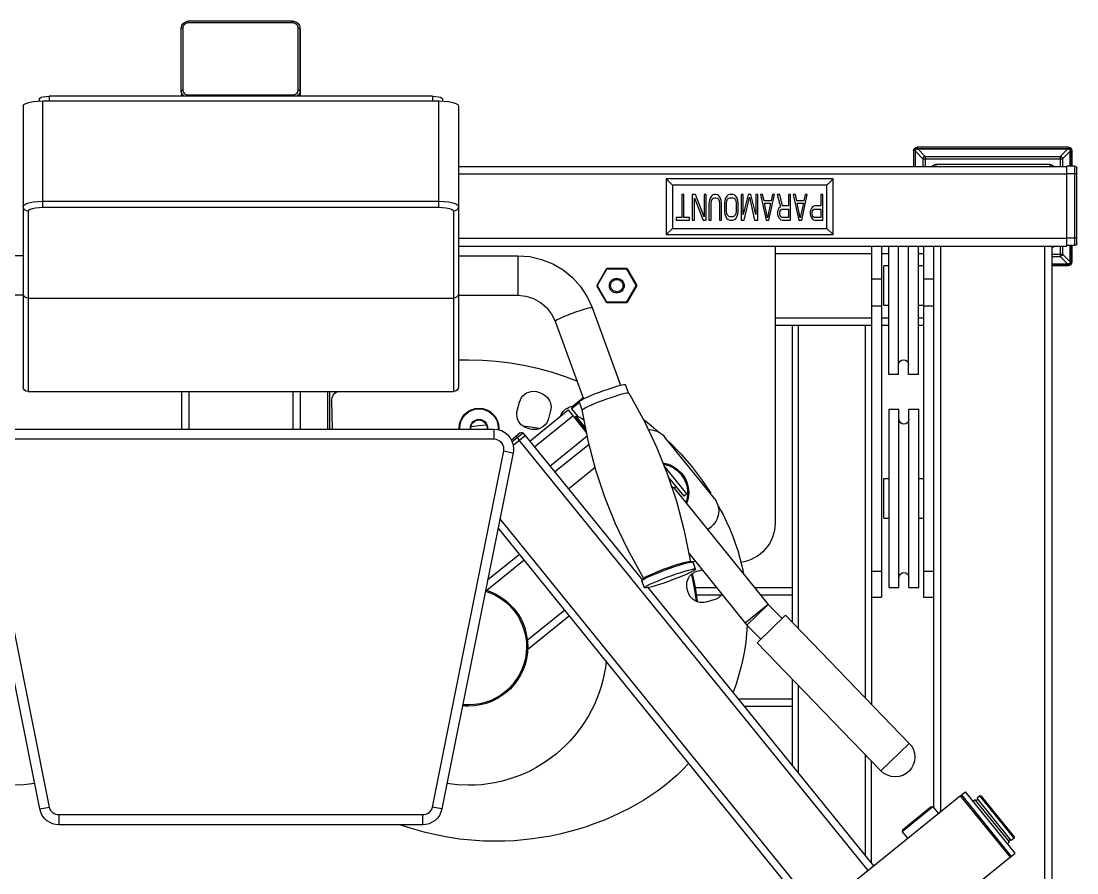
# Model space of a CAD drawing. Header units: millimetres. Extents: x 24547 to 62889, y 34568 to 56011.
# Drawn here: x 40064 to 40708, y 48031 to 48551 of the extents above; entities that cross this region are included whole.
import ezdxf

# ---------------------------------------------------------------- set-up
doc = ezdxf.new("R2010")
doc.units = ezdxf.units.MM
doc.linetypes.add('PEN_TYPE_1', pattern=[0])

# ---------------------------------------------------------------- blocks, each defined once
blk = doc.blocks.new('A$C022D36FF')
at = {"color": 7, "linetype": 'PEN_TYPE_1'}
for points in [[(574.59, 1488.06), (574.69, 1488.92), (574.93, 1489.75), (575.36, 1490.51), (575.91, 1491.18), (576.61, 1491.73), (577.39, 1492.14), (578.24, 1492.39), (579.12, 1492.48)], [(575.8, 1488.38), (575.86, 1489), (576.06, 1489.6), (576.37, 1490.15), (576.77, 1490.64), (577.28, 1491.04), (577.85, 1491.34), (578.48, 1491.52), (579.12, 1491.59)], [(579.12, 1491.59), (579.12, 1492.48)], [(642.53, 1492.48), (579.12, 1492.48)], [(579.12, 1491.59), (642.53, 1491.59)], [(642.53, 1491.59), (642.53, 1492.48)], [(642.53, 1492.48), (643.41, 1492.39), (644.27, 1492.14), (645.05, 1491.73), (645.73, 1491.18), (646.3, 1490.51), (646.71, 1489.75), (646.97, 1488.93), (647.05, 1488.06)], [(642.53, 1491.59), (643.18, 1491.52), (643.8, 1491.34), (644.37, 1491.04), (644.87, 1490.64), (645.29, 1490.15), (645.59, 1489.6), (645.78, 1489), (645.85, 1488.38)], [(647, 1488.62), (647.07, 1488.44)], [(647.07, 1488.44), (647.18, 1487.47)], [(574.59, 1488.06), (574.66, 1488.16), (574.82, 1488.25), (575.1, 1488.31), (575.44, 1488.36), (575.8, 1488.38)], [(574.59, 1449.68), (574.59, 1488.06)], [(575.8, 1450.46), (575.8, 1488.38)], [(645.85, 1488.38), (645.85, 1450.46)], [(645.85, 1488.38), (646.22, 1488.36), (646.56, 1488.31), (646.82, 1488.25)], [(646.82, 1488.25), (647, 1488.16), (647.05, 1488.06)], [(647.05, 1488.06), (647.05, 1449.68)], [(647.18, 1487.47), (647.18, 1446.63)], [(574.59, 1450.15), (574.66, 1450.25), (574.82, 1450.33), (575.1, 1450.41), (575.44, 1450.45), (575.8, 1450.46)], [(576.45, 1446.63), (575.93, 1447.05), (575.36, 1447.72), (574.93, 1448.48), (574.69, 1449.3), (574.59, 1450.15)], [(579.12, 1447.25), (578.48, 1447.32), (577.85, 1447.5), (577.28, 1447.8), (576.77, 1448.19), (576.37, 1448.68), (576.06, 1449.24), (575.86, 1449.84), (575.8, 1450.46)], [(645.85, 1450.46), (645.78, 1449.84), (645.59, 1449.24), (645.29, 1448.68), (644.87, 1448.19), (644.37, 1447.8), (643.8, 1447.5), (643.18, 1447.32), (642.53, 1447.25)], [(647.05, 1450.15), (646.97, 1449.3), (646.71, 1448.48), (646.29, 1447.72), (645.73, 1447.05), (645.2, 1446.63)], [(645.85, 1450.46), (646.22, 1450.45), (646.56, 1450.41), (646.82, 1450.33), (647, 1450.25), (647.05, 1450.15)], [(478.11, 1440.71), (478.51, 1441.52), (479.72, 1442.27), (481.64, 1442.92), (484.15, 1443.42), (487.06, 1443.73), (490.18, 1443.83)], [(487.91, 1445.07), (488.2, 1445.56), (489.06, 1446), (490.4, 1446.34), (492.07, 1446.56), (493.94, 1446.63)], [(487.91, 1445.07), (487.91, 1443.76)], [(490.18, 1378.9), (490.18, 1443.83)], [(490.18, 1443.83), (731.72, 1443.83)], [(493.94, 1446.63), (493.94, 1443.83)], [(727.94, 1446.63), (493.94, 1446.63)], [(575.88, 1446.63), (575.21, 1447.49), (574.75, 1448.55), (574.59, 1449.68)], [(574.72, 1448.8), (574.72, 1446.63)], [(575.93, 1446.63), (575.76, 1446.79)], [(579.12, 1447.25), (579.12, 1446.63)], [(642.53, 1447.25), (579.12, 1447.25)], [(642.53, 1447.25), (642.53, 1446.63)], [(647.05, 1449.68), (646.91, 1448.55), (646.45, 1447.49), (645.77, 1446.63)], [(647.18, 1449.58), (647.07, 1448.6), (646.73, 1447.67), (646.19, 1446.84), (645.98, 1446.63)], [(727.95, 1446.63), (727.95, 1443.83)], [(727.95, 1446.63), (729.82, 1446.56), (731.49, 1446.34), (732.83, 1446), (733.69, 1445.56), (733.98, 1445.07)], [(731.72, 1378.9), (731.72, 1443.83)], [(731.72, 1443.83), (734.85, 1443.73), (737.76, 1443.42), (740.25, 1442.92), (742.17, 1442.27), (743.37, 1441.52), (743.8, 1440.71)], [(733.98, 1445.07), (733.98, 1443.76)], [(478.11, 1440.71), (478.11, 1269.39)], [(743.8, 1440.71), (743.8, 1269.39)], [(1021.56, 1413.45), (1021.74, 1414.3), (1022.2, 1414.99), (1022.89, 1415.45), (1023.73, 1415.63)], [(1021.56, 1413.45), (1021.56, 1403.55)], [(1022.41, 1413.45), (1021.56, 1413.45)], [(1022.41, 1413.45), (1022.51, 1413.97), (1022.8, 1414.39), (1023.22, 1414.68), (1023.73, 1414.78)], [(1022.41, 1413.45), (1022.41, 1403.55)], [(1022.65, 1413.12), (1022.72, 1413.58), (1022.92, 1413.97), (1023.22, 1414.28), (1023.62, 1414.47), (1024.07, 1414.54)], [(1022.65, 1403.55), (1022.65, 1413.12)], [(1022.65, 1413.12), (1027.23, 1408.53)], [(1023.73, 1415.63), (1023.73, 1414.78)], [(1116, 1415.63), (1023.73, 1415.63)], [(1023.73, 1414.78), (1116, 1414.78)], [(1024.07, 1414.54), (1115.67, 1414.54)], [(1024.07, 1414.54), (1028.66, 1409.95)], [(1115.67, 1414.54), (1111.08, 1409.95)], [(1117.09, 1413.12), (1112.5, 1408.53)], [(1115.67, 1414.54), (1116.13, 1414.47), (1116.52, 1414.28), (1116.81, 1413.97), (1117.02, 1413.58), (1117.09, 1413.12)], [(1116, 1414.78), (1116, 1415.63)], [(1116, 1415.63), (1116.85, 1415.46), (1117.54, 1414.99), (1118.01, 1414.3), (1118.18, 1413.45)], [(1116, 1414.78), (1116.52, 1414.68), (1116.94, 1414.39), (1117.23, 1413.97), (1117.33, 1413.45)], [(1117.09, 1403.92), (1117.09, 1413.12)], [(1117.33, 1413.45), (1117.33, 1403.92)], [(1118.18, 1413.45), (1117.33, 1413.45)], [(1118.18, 1413.45), (1118.18, 1403.92)], [(1027.23, 1408.53), (1027.34, 1408.94), (1027.55, 1409.31), (1027.86, 1409.63), (1028.25, 1409.85), (1028.66, 1409.95)], [(1027.23, 1408.53), (1027.23, 1403.55)], [(1027.23, 1408.53), (1112.5, 1408.53)], [(1028.66, 1409.95), (1028.66, 1403.55)], [(1028.66, 1409.95), (1111.08, 1409.95)], [(1032.53, 1403.55), (1033.02, 1404.18), (1033.64, 1404.66), (1034.35, 1404.96), (1035.14, 1405.06)], [(1035.14, 1405.06), (1035.14, 1403.55)], [(1104.59, 1405.06), (1035.14, 1405.06)], [(1104.59, 1405.06), (1104.59, 1403.55)], [(1104.59, 1405.06), (1105.37, 1404.96), (1106.09, 1404.66), (1106.72, 1404.18), (1107.21, 1403.55)], [(1111.08, 1409.95), (1111.08, 1403.55)], [(1111.08, 1409.95), (1111.28, 1409.91), (1111.49, 1409.85), (1111.68, 1409.75), (1111.86, 1409.63), (1112.03, 1409.48), (1112.17, 1409.31), (1112.3, 1409.13), (1112.38, 1408.94), (1112.47, 1408.74), (1112.5, 1408.53)], [(1112.5, 1408.53), (1112.5, 1403.55)], [(1115.15, 1403.55), (743.8, 1403.55)], [(1115.15, 1399.01), (743.8, 1399.01)], [(1115.15, 1355.24), (1115.15, 1403.92)], [(1119.99, 1403.92), (1115.15, 1403.92)], [(1121.19, 1399.38), (1115.15, 1399.38)], [(1119.99, 1355.6), (1119.99, 1403.92)], [(1119.99, 1403.92), (1120.46, 1403.82), (1120.84, 1403.56), (1121.1, 1403.17), (1121.19, 1402.7)], [(1121.19, 1356.81), (1121.19, 1402.7)], [(870.6, 1396.18), (870.6, 1362.22)], [(874.36, 1392.4), (870.6, 1396.18)], [(972.43, 1396.18), (870.6, 1396.18)], [(874.36, 1392.4), (874.36, 1365.99)], [(968.67, 1392.4), (874.36, 1392.4)], [(968.67, 1392.4), (972.43, 1396.18)], [(968.67, 1365.99), (968.67, 1392.4)], [(972.43, 1362.22), (972.43, 1396.18)], [(880.09, 1386.74), (880.09, 1372.71)], [(881.36, 1386.74), (880.09, 1386.74)], [(881.36, 1372.71), (881.36, 1386.74)], [(886.47, 1386.74), (886.47, 1371.05)], [(888.39, 1386.74), (886.47, 1386.74)], [(893.7, 1373.05), (888.4, 1386.74)], [(893.7, 1386.74), (893.7, 1373.05)], [(894.99, 1386.74), (893.7, 1386.74)], [(894.99, 1371.05), (894.99, 1386.74)], [(898.16, 1385.74), (897.31, 1384.41)], [(899.02, 1386.41), (898.16, 1385.74)], [(900.08, 1386.74), (899.02, 1386.41)], [(900.93, 1386.74), (900.08, 1386.74)], [(902, 1386.41), (900.93, 1386.74)], [(902.85, 1385.74), (902, 1386.41)], [(903.69, 1384.41), (902.85, 1385.74)], [(907.52, 1385.74), (906.67, 1384.41)], [(908.38, 1386.41), (907.52, 1385.74)], [(909.44, 1386.74), (908.38, 1386.41)], [(911.13, 1386.74), (909.44, 1386.74)], [(912.21, 1386.41), (911.13, 1386.74)], [(913.05, 1385.74), (912.21, 1386.41)], [(913.9, 1384.41), (913.05, 1385.74)], [(916.24, 1386.74), (916.24, 1371.05)], [(917.51, 1386.74), (916.24, 1386.74)], [(920.49, 1386.74), (917.51, 1374.38)], [(917.51, 1374.38), (917.51, 1386.74)], [(922.2, 1386.74), (920.49, 1386.74)], [(925.18, 1374.38), (922.2, 1386.74)], [(925.18, 1386.74), (925.18, 1374.38)], [(926.45, 1386.74), (925.18, 1386.74)], [(926.45, 1371.05), (926.45, 1386.74)], [(928.14, 1386.74), (931.54, 1371.05)], [(929.43, 1386.74), (928.14, 1386.74)], [(930.27, 1382.73), (929.43, 1386.74)], [(933.25, 1371.05), (936.65, 1386.74)], [(935.37, 1386.74), (934.52, 1382.73)], [(936.65, 1386.74), (935.37, 1386.74)], [(938.35, 1386.74), (940.27, 1379.06)], [(939.84, 1386.74), (938.35, 1386.74)], [(941.54, 1379.73), (939.84, 1386.74)], [(945.15, 1386.74), (945.15, 1379.73)], [(946.43, 1386.74), (945.15, 1386.74)], [(946.43, 1371.05), (946.43, 1386.74)], [(948.13, 1386.74), (951.53, 1371.05)], [(949.4, 1386.74), (948.13, 1386.74)], [(950.26, 1382.73), (949.4, 1386.74)], [(953.24, 1371.05), (956.64, 1386.74)], [(955.35, 1386.74), (954.51, 1382.73)], [(956.64, 1386.74), (955.35, 1386.74)], [(964.92, 1386.74), (964.92, 1379.73)], [(966.19, 1386.74), (964.92, 1386.74)], [(966.2, 1371.05), (966.2, 1386.74)], [(478.11, 1379.47), (478.51, 1380.27), (479.72, 1381.03), (481.64, 1381.67), (484.15, 1382.18), (487.06, 1382.49), (490.18, 1382.59)], [(481.12, 1376.56), (480.19, 1376.69), (479.35, 1377.11), (478.68, 1377.75), (478.25, 1378.57), (478.11, 1379.47)], [(481.12, 1376.56), (481.43, 1377.16), (482.34, 1377.72), (483.77, 1378.21), (485.64, 1378.58), (487.84, 1378.82), (490.18, 1378.9)], [(490.18, 1382.59), (731.72, 1382.59)], [(490.18, 1378.9), (731.72, 1378.9)], [(731.72, 1382.59), (734.85, 1382.49), (737.76, 1382.18), (740.25, 1381.67), (742.17, 1381.03), (743.37, 1380.27), (743.8, 1379.47)], [(731.72, 1378.9), (734.06, 1378.82), (736.25, 1378.58), (738.12, 1378.21), (739.57, 1377.72), (740.46, 1377.16), (740.77, 1376.56)], [(743.8, 1379.47), (743.65, 1378.57), (743.21, 1377.75), (742.54, 1377.11), (741.71, 1376.69), (740.77, 1376.56)], [(887.74, 1371.05), (887.74, 1384.41)], [(887.74, 1384.41), (893.07, 1371.05)], [(896.89, 1383.07), (896.68, 1381.4)], [(896.68, 1381.4), (896.68, 1371.05)], [(897.31, 1384.41), (896.89, 1383.07)], [(897.96, 1381.4), (898.16, 1382.73)], [(897.96, 1371.05), (897.96, 1381.4)], [(898.16, 1382.73), (898.58, 1383.74)], [(898.58, 1383.74), (899.23, 1384.41)], [(899.23, 1384.41), (900.08, 1384.74)], [(900.08, 1384.74), (900.93, 1384.74)], [(900.93, 1384.74), (901.77, 1384.41)], [(901.77, 1384.41), (902.42, 1383.74)], [(902.42, 1383.74), (902.85, 1382.73)], [(902.85, 1382.73), (903.06, 1381.4)], [(903.06, 1381.4), (903.06, 1371.05)], [(904.12, 1383.07), (903.7, 1384.41)], [(904.33, 1381.4), (904.12, 1383.07)], [(904.33, 1371.05), (904.33, 1381.4)], [(906.25, 1383.07), (906.04, 1381.4)], [(906.04, 1381.4), (906.04, 1376.39)], [(906.67, 1384.41), (906.25, 1383.07)], [(907.31, 1381.4), (907.52, 1382.73)], [(907.31, 1376.39), (907.31, 1381.4)], [(907.52, 1382.73), (907.96, 1383.74)], [(907.96, 1383.74), (908.58, 1384.41)], [(908.58, 1384.41), (909.44, 1384.74)], [(909.44, 1384.74), (911.13, 1384.74)], [(911.13, 1384.74), (911.99, 1384.41)], [(912, 1384.41), (912.63, 1383.74)], [(912.63, 1383.74), (913.05, 1382.73)], [(913.05, 1382.73), (913.26, 1381.4)], [(913.26, 1381.4), (913.26, 1376.39)], [(914.32, 1383.07), (913.9, 1384.41)], [(914.53, 1381.4), (914.32, 1383.07)], [(914.53, 1376.39), (914.53, 1381.4)], [(918.15, 1371.05), (921.34, 1385.08)], [(921.34, 1385.08), (924.53, 1371.05)], [(934.52, 1382.73), (930.27, 1382.73)], [(932.4, 1372.38), (930.48, 1381.4)], [(930.48, 1381.4), (934.31, 1381.4)], [(934.31, 1381.4), (932.4, 1372.38)], [(940.27, 1379.06), (939.4, 1378.39)], [(945.15, 1379.73), (941.54, 1379.73)], [(954.51, 1382.73), (950.26, 1382.73)], [(952.37, 1372.38), (950.47, 1381.4)], [(950.47, 1381.4), (954.3, 1381.4)], [(954.3, 1381.4), (952.37, 1372.38)], [(960.04, 1379.4), (959.2, 1378.39)], [(961.1, 1379.73), (960.04, 1379.4)], [(964.92, 1379.73), (961.1, 1379.73)], [(481.12, 1376.56), (481.12, 1266.37)], [(740.77, 1376.56), (740.77, 1266.37)], [(876.69, 1372.71), (876.69, 1371.05)], [(880.09, 1372.71), (876.69, 1372.71)], [(884.78, 1372.71), (881.36, 1372.71)], [(884.78, 1371.05), (884.78, 1372.71)], [(906.04, 1376.39), (906.25, 1374.72)], [(906.25, 1374.72), (906.67, 1373.39)], [(906.67, 1373.39), (907.52, 1372.05)], [(907.52, 1375.05), (907.31, 1376.39)], [(907.96, 1374.05), (907.52, 1375.05)], [(908.58, 1373.39), (907.96, 1374.05)], [(909.44, 1373.05), (908.58, 1373.39)], [(911.13, 1373.05), (909.44, 1373.05)], [(911.99, 1373.39), (911.13, 1373.05)], [(912.63, 1374.05), (912, 1373.39)], [(913.05, 1375.05), (912.63, 1374.05)], [(913.26, 1376.39), (913.05, 1375.05)], [(913.05, 1372.05), (913.9, 1373.39)], [(913.9, 1373.39), (914.32, 1374.72)], [(914.32, 1374.72), (914.53, 1376.39)], [(938.77, 1377.06), (938.56, 1376.06)], [(938.56, 1376.06), (938.56, 1374.72)], [(938.56, 1374.72), (938.77, 1373.72)], [(939.4, 1378.39), (938.77, 1377.06)], [(938.77, 1373.72), (939.4, 1372.38)], [(939.84, 1375.73), (940.05, 1376.73)], [(939.84, 1374.72), (939.84, 1375.73)], [(940.05, 1373.72), (939.84, 1374.72)], [(940.05, 1376.73), (940.48, 1377.39)], [(940.48, 1373.05), (940.05, 1373.72)], [(940.48, 1377.39), (941.11, 1377.73)], [(941.11, 1372.71), (940.48, 1373.05)], [(941.11, 1377.73), (945.15, 1377.73)], [(945.15, 1372.71), (941.11, 1372.71)], [(945.15, 1377.73), (945.15, 1372.71)], [(958.54, 1377.06), (958.33, 1376.06)], [(958.33, 1376.06), (958.33, 1374.72)], [(958.33, 1374.72), (958.54, 1373.72)], [(959.19, 1378.39), (958.55, 1377.06)], [(958.55, 1373.72), (959.19, 1372.38)], [(959.62, 1375.73), (959.81, 1376.73)], [(959.62, 1374.72), (959.62, 1375.73)], [(959.81, 1373.72), (959.62, 1374.72)], [(959.81, 1376.73), (960.25, 1377.39)], [(960.25, 1373.05), (959.81, 1373.72)], [(960.25, 1377.39), (960.89, 1377.73)], [(960.89, 1372.71), (960.25, 1373.05)], [(960.89, 1377.73), (964.92, 1377.73)], [(964.92, 1372.71), (960.89, 1372.71)], [(964.92, 1377.73), (964.92, 1372.71)], [(874.36, 1365.99), (870.6, 1362.22)], [(874.36, 1365.99), (968.67, 1365.99)], [(876.69, 1371.05), (884.78, 1371.05)], [(886.47, 1371.05), (887.74, 1371.05)], [(893.07, 1371.05), (894.99, 1371.05)], [(896.68, 1371.05), (897.96, 1371.05)], [(903.06, 1371.05), (904.33, 1371.05)], [(907.52, 1372.05), (908.38, 1371.38)], [(908.38, 1371.38), (909.44, 1371.05)], [(909.44, 1371.05), (911.13, 1371.05)], [(911.13, 1371.05), (912.21, 1371.38)], [(912.21, 1371.38), (913.05, 1372.05)], [(916.24, 1371.05), (918.15, 1371.05)], [(924.53, 1371.05), (926.45, 1371.05)], [(931.54, 1371.05), (933.25, 1371.05)], [(939.4, 1372.38), (940.27, 1371.38)], [(940.27, 1371.38), (941.32, 1371.05)], [(941.32, 1371.05), (946.43, 1371.05)], [(951.53, 1371.05), (953.24, 1371.05)], [(959.2, 1372.38), (960.04, 1371.38)], [(960.04, 1371.38), (961.1, 1371.05)], [(961.1, 1371.05), (966.19, 1371.05)], [(968.67, 1365.99), (972.43, 1362.22)], [(1115.15, 1359.78), (743.8, 1359.78)], [(870.6, 1362.22), (972.43, 1362.22)], [(1121.19, 1360.13), (1115.15, 1360.13)], [(743.8, 1355.24), (1115.15, 1355.24)], [(937.03, 1355.24), (937.03, 1186.17)], [(995.9, 1355.24), (995.9, 1075.6)], [(1001.94, 1355.24), (1001.94, 1140.88)], [(1006.35, 1276.74), (1006.35, 1355.24)], [(1012.38, 1276.74), (1012.38, 1355.24)], [(1018.42, 1276.74), (1018.42, 1355.24)], [(1024.46, 1276.74), (1024.46, 1355.24)], [(1027.6, 1355.24), (1027.6, 1140.88)], [(1033.64, 1355.24), (1033.64, 1012.68)], [(1038.18, 1010.08), (1038.18, 1355.24)], [(1101.56, 937.13), (1101.56, 1355.24)], [(1106.1, 931.59), (1106.1, 1355.24)], [(1107.21, 1355.24), (1106.72, 1354.62), (1106.1, 1354.14)], [(1111.08, 1355.24), (1111.08, 1348.85)], [(1112.5, 1355.24), (1112.5, 1350.26)], [(1119.99, 1355.6), (1115.15, 1355.6)], [(1117.09, 1345.67), (1117.09, 1355.6)], [(1117.33, 1355.6), (1117.33, 1345.34)], [(1118.18, 1355.6), (1118.18, 1345.34)], [(1121.19, 1356.81), (1121.1, 1356.34), (1120.84, 1355.96), (1120.46, 1355.7), (1119.99, 1355.6)], [(478.11, 1349.32), (441.88, 1349.32)], [(743.8, 1349.32), (780.03, 1349.32)], [(780.03, 1349.32), (780.03, 1325.21)], [(780.03, 1349.32), (787.37, 1348.76), (794.55, 1347.09), (801.38, 1344.35), (807.73, 1340.61), (813.43, 1335.95), (818.34, 1330.48), (822.38, 1324.33), (825.41, 1317.64)], [(937.03, 1350.72), (995.9, 1350.72)], [(1001.94, 1350.72), (1006.35, 1350.72)], [(1024.46, 1350.72), (1027.6, 1350.72)], [(1106.1, 1350.26), (1112.5, 1350.26)], [(1106.1, 1348.85), (1111.08, 1348.85)], [(1112.5, 1350.26), (1112.38, 1349.85), (1112.17, 1349.48), (1111.86, 1349.17), (1111.49, 1348.95), (1111.08, 1348.85)], [(1111.08, 1348.85), (1115.67, 1344.26)], [(1112.5, 1350.26), (1117.09, 1345.67)], [(828.42, 1331.45), (834.1, 1341.29)], [(828.73, 1331.27), (834.42, 1341.11)], [(834.1, 1341.29), (834.36, 1341.56), (834.72, 1341.65)], [(834.42, 1341.11), (834.1, 1341.29)], [(834.41, 1341.11), (834.54, 1341.25), (834.72, 1341.29)], [(834.72, 1341.65), (834.72, 1341.29)], [(834.72, 1341.65), (846.06, 1341.65)], [(834.72, 1341.29), (846.06, 1341.29)], [(846.06, 1341.66), (846.45, 1341.55), (846.73, 1341.27)], [(846.06, 1341.29), (846.06, 1341.65)], [(846.06, 1341.29), (846.27, 1341.24), (846.42, 1341.09)], [(846.73, 1341.27), (846.42, 1341.09)], [(846.42, 1341.09), (852.07, 1331.29)], [(846.73, 1341.27), (852.39, 1331.48)], [(1003.45, 1326.62), (1003.45, 1343.16)], [(1006.35, 1343.16), (1003.45, 1343.16)], [(1027.6, 1343.16), (1024.46, 1343.16)], [(1115.67, 1344.26), (1106.1, 1344.26)], [(1106.1, 1344.01), (1116, 1344.01)], [(1116, 1343.16), (1106.1, 1343.16)], [(1117.09, 1345.67), (1117.02, 1345.22), (1116.81, 1344.83), (1116.52, 1344.52), (1116.13, 1344.32), (1115.67, 1344.26)], [(1118.18, 1345.34), (1118.01, 1344.49), (1117.54, 1343.8), (1116.85, 1343.34), (1116, 1343.16)], [(1117.33, 1345.34), (1117.23, 1344.82), (1116.94, 1344.4), (1116.52, 1344.12), (1116, 1344.01)], [(1116, 1343.16), (1116, 1344.01)], [(1118.18, 1345.34), (1117.33, 1345.34)], [(995.9, 1335.19), (1001.94, 1335.19)], [(1027.6, 1335.19), (1033.64, 1335.19)], [(828.42, 1330.73), (828.34, 1330.9), (828.32, 1331.09), (828.34, 1331.28), (828.42, 1331.45)], [(828.42, 1331.45), (828.73, 1331.27)], [(828.73, 1330.91), (828.42, 1330.73)], [(834.1, 1320.88), (828.42, 1330.73)], [(828.73, 1330.91), (828.69, 1330.99), (828.68, 1331.09), (828.69, 1331.18), (828.73, 1331.27)], [(834.42, 1321.06), (828.73, 1330.91)], [(852.07, 1330.88), (846.42, 1321.09)], [(852.39, 1330.7), (846.73, 1320.91)], [(852.07, 1331.29), (852.39, 1331.48)], [(852.07, 1331.29), (852.12, 1331.2), (852.13, 1331.09), (852.12, 1330.98), (852.07, 1330.88)], [(852.39, 1330.7), (852.07, 1330.88)], [(852.39, 1331.48), (852.47, 1331.29), (852.49, 1331.09), (852.47, 1330.89), (852.39, 1330.7)], [(478.11, 1325.16), (441.88, 1325.16)], [(481.12, 1323.41), (480.19, 1323.55), (479.35, 1323.94), (478.68, 1324.56), (478.25, 1325.33), (478.11, 1326.21)], [(481.12, 1323.41), (740.77, 1323.41)], [(743.8, 1326.21), (743.63, 1325.33), (743.21, 1324.56), (742.54, 1323.94), (741.7, 1323.55), (740.77, 1323.41)], [(743.8, 1325.16), (780.03, 1325.16)], [(780.03, 1325.16), (784.91, 1324.67), (789.58, 1323.2), (793.88, 1320.83), (797.59, 1317.63), (800.58, 1313.75), (802.72, 1309.35)], [(834.1, 1320.88), (834.42, 1321.06)], [(834.72, 1320.53), (834.36, 1320.62), (834.1, 1320.88)], [(834.42, 1321.06), (834.41, 1321.06)], [(834.72, 1320.88), (834.54, 1320.93), (834.41, 1321.06)], [(834.72, 1320.88), (834.72, 1320.53)], [(846.06, 1320.88), (834.72, 1320.88)], [(846.42, 1321.09), (846.27, 1320.94), (846.06, 1320.88)], [(846.73, 1320.91), (846.45, 1320.63), (846.06, 1320.53)], [(846.06, 1320.88), (846.06, 1320.53)], [(846.42, 1321.09), (846.73, 1320.91)], [(1003.45, 1319.01), (1003.45, 1326.5)], [(802.72, 1309.38), (803.04, 1309.75), (804.02, 1310.34), (805.58, 1311.11), (807.62, 1312.02), (810.04, 1313.02), (812.71, 1314.05), (815.44, 1315.03), (818.1, 1315.94), (820.52, 1316.7), (822.56, 1317.27), (824.12, 1317.63), (825.08, 1317.74), (825.41, 1317.64)], [(825.41, 1317.64), (842.72, 1270.28)], [(846.06, 1320.53), (834.72, 1320.53)], [(995.9, 1318.67), (1001.94, 1318.67)], [(1006.35, 1319.01), (1003.45, 1319.01)], [(1027.6, 1319.01), (1024.46, 1319.01)], [(1027.6, 1318.67), (1033.64, 1318.67)], [(802.72, 1309.35), (820.03, 1261.99)], [(937.03, 1311.46), (995.9, 1311.46)], [(1001.94, 1311.46), (1006.35, 1311.46)], [(1024.46, 1311.46), (1027.6, 1311.46)], [(937.03, 1306.93), (995.9, 1306.93)], [(947.59, 1125.63), (947.59, 1306.93)], [(951.35, 1121.73), (951.35, 1306.93)], [(992.14, 1079.51), (992.14, 1306.93)], [(1001.94, 1306.93), (1006.35, 1306.93)], [(1024.46, 1306.93), (1027.6, 1306.93)], [(743.78, 1285.69), (746.81, 1285.78), (749.84, 1285.8), (758.38, 1285.59), (766.89, 1284.97), (775.35, 1283.93), (783.75, 1282.49), (792.06, 1280.63), (800.28, 1278.38), (808.39, 1275.72), (816.37, 1272.67)], [(1012.38, 1282.78), (1012.62, 1283.96), (1013.27, 1284.92), (1014.23, 1285.56), (1015.4, 1285.8), (1016.58, 1285.56), (1017.54, 1284.92), (1018.19, 1283.96), (1018.42, 1282.78)], [(1012.38, 1276.74), (1006.35, 1276.74)], [(1024.46, 1276.74), (1018.42, 1276.74)], [(481.12, 1266.37), (479.95, 1266.6), (478.99, 1267.25), (478.35, 1268.21), (478.11, 1269.39)], [(743.8, 1269.39), (743.56, 1268.21), (742.91, 1267.25), (741.95, 1266.6), (740.77, 1266.37)], [(817.45, 1260.26), (817.61, 1260.56), (818.25, 1261.04), (819.35, 1261.65), (820.86, 1262.4), (822.74, 1263.25), (824.92, 1264.18), (827.33, 1265.15), (829.9, 1266.12), (832.5, 1267.07), (835.09, 1267.98), (837.56, 1268.8), (839.83, 1269.5), (841.81, 1270.05), (843.46, 1270.46), (844.69, 1270.7), (845.49, 1270.75), (845.8, 1270.62)], [(847.65, 1265.56), (845.8, 1270.62)], [(481.12, 1266.37), (740.77, 1266.37)], [(574.72, 1266.37), (574.72, 1243.53)], [(579.26, 1266.37), (579.26, 1243.53)], [(642.64, 1266.37), (642.64, 1243.53)], [(647.18, 1266.37), (647.18, 1243.53)], [(663.85, 1266.37), (663.85, 1243.53)], [(665.3, 1243.51), (665.3, 1266.4)], [(666.4, 1260.88), (666.4, 1260.94), (666.4, 1261), (666.63, 1262.65), (667.28, 1264.15), (668.31, 1265.42), (669.68, 1266.37)], [(781.05, 1260.04), (781.55, 1261.43), (782.25, 1262.71), (783.14, 1263.83), (784.2, 1264.79), (785.39, 1265.57), (786.71, 1266.15), (788.12, 1266.51), (789.6, 1266.64), (791.41, 1266.44), (793.15, 1265.89)], [(793.15, 1265.89), (795, 1265.06)], [(795, 1265.06), (796.15, 1264.46), (797.18, 1263.7), (798.07, 1262.81), (798.83, 1261.81), (799.44, 1260.71), (799.89, 1259.54), (800.17, 1258.29), (800.26, 1257), (800.19, 1255.88), (799.98, 1254.79)], [(819.46, 1255.48), (820.1, 1255.94), (821.21, 1256.56), (822.72, 1257.31), (824.59, 1258.16), (826.77, 1259.08), (829.2, 1260.06), (831.75, 1261.04), (834.37, 1262), (836.96, 1262.89), (839.42, 1263.71), (841.68, 1264.41), (843.67, 1264.97), (845.31, 1265.37), (846.55, 1265.61), (847.35, 1265.66)], [(847.65, 1265.56), (847.35, 1265.66)], [(847.67, 1265.54), (849.36, 1262.66), (857.49, 1247.84), (864.92, 1232.06), (871.4, 1215.9)], [(666.4, 1260.88), (666.78, 1243.53)], [(779.69, 1254.75), (781.05, 1260.04)], [(806.53, 1252.34), (807.72, 1254.26), (809.33, 1255.79), (810.26, 1256.39), (811.27, 1256.86), (812.34, 1257.21), (813.46, 1257.42)], [(817.61, 1259.82), (812.84, 1255.96)], [(812.95, 1256.98), (812.84, 1255.96)], [(819.82, 1262.55), (812.95, 1256.98)], [(819.3, 1255.19), (817.45, 1260.26)], [(744.25, 1243.53), (744.23, 1243.85), (744.22, 1244.17), (744.47, 1246.61), (745.17, 1248.87), (746.29, 1250.92), (747.77, 1252.71), (749.56, 1254.19), (751.61, 1255.3), (753.88, 1256.01), (756.31, 1256.25), (758.74, 1256.01), (761.01, 1255.3), (763.06, 1254.19), (764.85, 1252.71), (766.33, 1250.92), (767.44, 1248.87), (768.15, 1246.61), (768.39, 1244.17), (768.38, 1243.66), (768.34, 1243.15)], [(744.61, 1243.52), (744.6, 1243.85), (744.6, 1244.17), (744.83, 1246.53), (745.52, 1248.73), (746.6, 1250.72), (748.03, 1252.45), (749.76, 1253.88), (751.75, 1254.96), (753.95, 1255.65), (756.31, 1255.88), (758.67, 1255.65), (760.87, 1254.96), (762.86, 1253.88), (764.59, 1252.45), (766.02, 1250.72), (767.1, 1248.73), (767.78, 1246.53), (768.02, 1244.17), (768.01, 1243.7), (767.98, 1243.23)], [(785.87, 1244.04), (784.5, 1244.54), (783.25, 1245.25), (782.15, 1246.14), (781.21, 1247.2), (780.45, 1248.38), (779.88, 1249.68), (779.53, 1251.07), (779.41, 1252.53), (779.48, 1253.65), (779.69, 1254.75)], [(787.29, 1236.19), (810.74, 1255.19)], [(790.14, 1232.67), (813.61, 1251.67)], [(799.98, 1254.79), (798.73, 1249.95)], [(806.1, 1251.44), (806.53, 1252.34)], [(810.74, 1255.19), (822, 1241.29)], [(812.84, 1255.96), (816.67, 1251.24)], [(815.61, 1251.36), (815.01, 1250.88)], [(821.76, 1242.54), (815.01, 1250.88)], [(821.43, 1244.17), (815.61, 1251.36)], [(816.68, 1251.22), (816.1, 1250.75)], [(816.7, 1251.23), (816.8, 1251.19)], [(816.8, 1251.19), (817.22, 1251.02)], [(817.22, 1251.02), (817.89, 1250.73)], [(817.89, 1250.73), (818.42, 1250.46)], [(818.42, 1250.46), (820.46, 1249.09)], [(819.46, 1255.48), (819.3, 1255.19)], [(833.15, 1201.94), (827.7, 1218.38), (823.14, 1235.56), (819.61, 1253.32), (819.3, 1255.18)], [(1006.59, 1146.92), (1006.59, 1255.61)], [(1006.59, 1255.61), (1012.63, 1255.61)], [(1012.63, 1146.92), (1012.63, 1255.61)], [(1018.67, 1146.92), (1018.67, 1255.61)], [(1018.67, 1255.61), (1024.71, 1255.61)], [(1024.71, 1146.92), (1024.71, 1255.61)], [(751.09, 1243.53), (751.05, 1243.85), (751.04, 1244.17), (751.15, 1245.23), (751.46, 1246.22), (751.94, 1247.11), (752.59, 1247.89), (753.37, 1248.53), (754.26, 1249.02), (755.25, 1249.32), (756.31, 1249.43), (757.37, 1249.32), (758.36, 1249.02), (759.25, 1248.53), (760.03, 1247.89), (760.67, 1247.11), (761.16, 1246.22), (761.46, 1245.23), (761.57, 1244.17), (761.56, 1243.85), (761.54, 1243.53)], [(751.45, 1243.53), (751.41, 1243.85), (751.4, 1244.17), (751.5, 1245.16), (751.79, 1246.08), (752.24, 1246.91), (752.84, 1247.64), (753.56, 1248.24), (754.4, 1248.69), (755.32, 1248.97), (756.31, 1249.07), (757.3, 1248.97), (758.22, 1248.69), (759.05, 1248.24), (759.78, 1247.64), (760.38, 1246.91), (760.83, 1246.08), (761.11, 1245.16), (761.21, 1244.17), (761.2, 1243.85), (761.16, 1243.53)], [(751.66, 1245.05), (756.27, 1245.64), (760.9, 1246.05)], [(783.06, 1245.54), (788, 1244.87), (792.9, 1243.99)], [(787.63, 1243.55), (785.85, 1244.04)], [(798.73, 1249.95), (798.23, 1248.53), (797.51, 1247.23), (796.61, 1246.08), (795.53, 1245.1), (794.31, 1244.31), (792.97, 1243.72), (791.53, 1243.35), (790.02, 1243.22), (788.82, 1243.3), (787.63, 1243.55)], [(815.49, 1249.33), (815.95, 1249.7)], [(857.13, 1249.08), (861.41, 1245.65), (865.57, 1242.09)], [(1018.67, 1249.57), (1018.43, 1248.39), (1017.78, 1247.43), (1016.81, 1246.79), (1015.64, 1246.55), (1014.47, 1246.79), (1013.51, 1247.43), (1012.87, 1248.39), (1012.63, 1249.57)], [(456.61, 1243.53), (765.3, 1243.53)], [(456.61, 1237.49), (765.3, 1237.49)], [(765.3, 1243.53), (765.3, 1237.49)], [(765.3, 1243.53), (767.73, 1243.29), (769.99, 1242.58), (772.05, 1241.47), (773.83, 1239.99), (775.31, 1238.2), (776.42, 1236.15), (777.13, 1233.89), (777.37, 1231.45), (777.31, 1230.26), (777.13, 1229.09)], [(765.3, 1237.49), (766.51, 1237.37), (767.64, 1237.02), (768.67, 1236.46), (769.56, 1235.72), (770.3, 1234.83), (770.86, 1233.81), (771.21, 1232.67), (771.34, 1231.45), (771.3, 1230.86), (771.21, 1230.27)], [(781.49, 1241.23), (776.09, 1236.85)], [(783.2, 1241.05), (776.55, 1235.66)], [(777.1, 1233.77), (784.42, 1239.71)], [(778.92, 1239.13), (780.81, 1236.78)], [(781.49, 1241.23), (781.85, 1241.43), (782.26, 1241.5), (782.77, 1241.38), (783.2, 1241.05)], [(783.2, 1241.05), (784.34, 1239.64)], [(784.42, 1239.71), (856, 1151.33)], [(799.62, 1220.95), (822.38, 1239.39)], [(821.19, 1242.29), (821.65, 1242.66)], [(859.7, 1243.18), (859.93, 1243.19), (860.17, 1243.19), (861.52, 1243.11), (862.84, 1242.89), (864.13, 1242.52), (865.36, 1242.01), (866.53, 1241.38), (867.62, 1240.61), (868.63, 1239.72), (869.55, 1238.71)], [(899.95, 1201.17), (869.55, 1238.71)], [(869.55, 1238.71), (869.55, 1238.71)], [(993.72, 974.07), (780.91, 1236.86)], [(802.49, 1217.42), (823.45, 1234.41)], [(872.41, 1235.75), (879.4, 1228.49), (885.96, 1220.84), (892.07, 1212.82), (897.72, 1204.46)], [(488.23, 1011.7), (444.76, 1229.09)], [(494.16, 1012.89), (450.68, 1230.27)], [(771.21, 1230.27), (727.73, 1012.89)], [(777.13, 1229.09), (733.66, 1011.7)], [(771.21, 1230.27), (777.13, 1229.09)], [(827.28, 1220.02), (811.03, 1206.87)], [(868.65, 1222.84), (870.3, 1222.51), (871.9, 1222.05), (873.42, 1221.45), (874.88, 1220.72), (877.54, 1218.92), (879.83, 1216.69), (880.82, 1215.44), (881.7, 1214.1), (882.46, 1212.69), (883.1, 1211.21), (883.6, 1209.66), (883.97, 1208.07), (884.2, 1206.42), (884.28, 1204.74), (884.2, 1203.05), (883.96, 1201.37), (883.57, 1199.72), (883.02, 1198.11)], [(868.73, 1222.64), (870.36, 1222.32), (871.93, 1221.85), (873.43, 1221.25), (874.86, 1220.53), (877.48, 1218.74), (879.73, 1216.54), (881.57, 1213.98), (882.94, 1211.12), (883.44, 1209.6), (883.8, 1208.02), (884.02, 1206.4), (884.1, 1204.74), (884.02, 1203.09), (883.79, 1201.46), (883.42, 1199.85), (882.89, 1198.28)], [(868.93, 1222.12), (870.49, 1221.78), (871.99, 1221.31), (873.43, 1220.72), (874.8, 1220.01), (877.3, 1218.25), (879.45, 1216.11), (881.2, 1213.63), (882.51, 1210.88), (882.98, 1209.41), (883.33, 1207.89), (883.54, 1206.33), (883.61, 1204.74), (883.54, 1203.2), (883.34, 1201.68), (883.01, 1200.18), (882.55, 1198.71)], [(883.19, 1203.92), (869.35, 1221.01)], [(871.4, 1215.9), (876.84, 1199.45), (881.41, 1182.28), (884.94, 1164.51), (885.24, 1162.79)], [(881.43, 1202.5), (871.97, 1214.18)], [(1003.45, 1189.19), (1003.45, 1213.34)], [(1003.45, 1213.34), (1006.59, 1213.34)], [(1024.71, 1213.34), (1027.6, 1213.34)], [(874.38, 1208.11), (873.92, 1208.44)], [(874.92, 1207.77), (874.38, 1208.11)], [(875.21, 1207.6), (874.92, 1207.77)], [(875.39, 1207.5), (875.28, 1207.57)], [(876.58, 1208.47), (875.39, 1207.5)], [(875.39, 1207.5), (932.86, 1136.53)], [(856.82, 1152.42), (855.19, 1155.17), (847.07, 1170), (839.63, 1185.78), (833.15, 1201.94)], [(883.19, 1203.92), (881.43, 1202.5)], [(883.48, 1200.29), (883.61, 1200.04)], [(899.95, 1201.17), (901.1, 1199.46), (901.95, 1197.6), (902.46, 1195.62), (902.64, 1193.57), (902.56, 1192.22), (902.34, 1190.89), (901.97, 1189.6), (901.46, 1188.37), (900.82, 1187.2), (900.05, 1186.1), (899.17, 1185.09), (898.16, 1184.18)], [(902.49, 1196.47), (903.79, 1194.12), (905.04, 1191.76)], [(963.23, 949.38), (769.12, 1189.06)], [(905.04, 1191.76), (907.21, 1187.42), (909.21, 1183.02), (911.06, 1178.54), (912.73, 1174.01), (914.24, 1169.41), (915.58, 1164.76), (916.76, 1160.07), (917.76, 1155.32)], [(937.03, 1186.17), (936.92, 1183.91), (936.62, 1181.71), (936.12, 1179.58), (935.43, 1177.52), (934.57, 1175.54), (933.54, 1173.66), (932.35, 1171.88), (931.01, 1170.22), (929.53, 1168.68), (927.92, 1167.27), (926.18, 1166.01), (924.33, 1164.9), (922.37, 1163.96), (920.32, 1163.19), (918.17, 1162.6), (915.95, 1162.21)], [(1003.45, 1189.19), (1006.59, 1189.19)], [(1024.71, 1189.19), (1027.6, 1189.19)], [(959.7, 946.52), (767.97, 1183.28)], [(895.82, 1182.28), (898.16, 1184.18)], [(781.09, 1167.07), (761.57, 1151.27)], [(884.31, 1167.71), (918.8, 1125.13)], [(783.95, 1163.55), (761.12, 1145.07)], [(855.86, 1151.16), (855.96, 1151.26), (856.67, 1151.78), (857.88, 1152.46), (859.54, 1153.28), (861.6, 1154.22), (864.01, 1155.23), (866.67, 1156.3), (869.48, 1157.37), (872.36, 1158.43), (875.19, 1159.42), (877.91, 1160.31), (880.4, 1161.08), (882.6, 1161.7), (884.39, 1162.15), (885.76, 1162.4), (886.62, 1162.47), (886.77, 1162.45)], [(856.96, 1152.51), (857.06, 1152.6), (857.7, 1153.07), (858.79, 1153.69), (860.3, 1154.43), (862.19, 1155.28), (864.37, 1156.21), (866.78, 1157.18), (869.33, 1158.16), (871.96, 1159.12), (874.54, 1160.01), (877.02, 1160.82), (879.28, 1161.52), (881.26, 1162.09), (882.91, 1162.49), (884.15, 1162.73), (884.93, 1162.79), (885.06, 1162.77)], [(886.77, 1162.45), (885.06, 1162.77)], [(886.98, 1162.33), (886.77, 1162.45)], [(887.95, 1162.75), (887.47, 1162.53), (886.96, 1162.35)], [(888.52, 1158.09), (886.98, 1162.33)], [(888.21, 1162.88), (887.95, 1162.75)], [(857.34, 1146.69), (857.5, 1147.02), (858.22, 1147.54), (859.42, 1148.22), (861.08, 1149.04), (863.15, 1149.98), (865.56, 1150.99), (868.21, 1152.06), (871.03, 1153.13), (873.91, 1154.18), (876.74, 1155.18), (879.46, 1156.07), (881.95, 1156.84), (884.15, 1157.46), (885.95, 1157.91), (887.3, 1158.16), (888.17, 1158.23), (888.52, 1158.09)], [(888.52, 1158.09), (888.35, 1157.76), (887.65, 1157.24), (886.44, 1156.56), (884.78, 1155.75), (882.7, 1154.8), (880.3, 1153.79), (877.65, 1152.72), (874.84, 1151.64), (871.96, 1150.59), (869.11, 1149.6), (866.39, 1148.71), (863.9, 1147.93), (861.72, 1147.32), (859.91, 1146.88), (858.56, 1146.62), (857.68, 1146.56), (857.34, 1146.69)], [(883.33, 1146.16), (883.12, 1147.25), (883.06, 1148.37), (883.18, 1149.83), (883.53, 1151.22), (884.09, 1152.52), (884.85, 1153.7), (885.79, 1154.75), (886.89, 1155.64), (888.14, 1156.36), (889.52, 1156.86)], [(885.99, 1154.84), (886.91, 1150.81), (887.7, 1146.74), (888.34, 1142.65), (888.83, 1138.53)], [(886.47, 1155.21), (887.44, 1151.02), (888.26, 1146.8), (888.92, 1142.55), (889.44, 1138.28)], [(889.52, 1156.86), (892.43, 1157.67)], [(995.9, 1156.77), (1001.94, 1156.77)], [(1012.63, 1152.96), (1012.87, 1154.13), (1013.51, 1155.09), (1014.47, 1155.74), (1015.64, 1155.97), (1016.81, 1155.74), (1017.78, 1155.09), (1018.43, 1154.13), (1018.67, 1152.96)], [(1027.6, 1156.77), (1033.64, 1156.77)], [(855.86, 1151.16), (855.78, 1150.93)], [(857.34, 1146.69), (855.78, 1150.93)], [(855.86, 1151.16), (856.96, 1152.51)], [(887.95, 1146.92), (901.15, 1146.92)], [(924.46, 1146.92), (947.59, 1146.92)], [(1006.59, 1146.92), (1012.63, 1146.92)], [(1018.67, 1146.92), (1024.71, 1146.92)], [(760.38, 1145.35), (763.18, 1144.37), (765.87, 1143.18), (768.42, 1141.79), (770.83, 1140.21), (773.1, 1138.46), (775.21, 1136.54), (777.16, 1134.47), (778.94, 1132.25), (780.55, 1129.9), (781.96, 1127.43), (783.18, 1124.85), (784.2, 1122.17), (785, 1119.41), (785.59, 1116.56), (785.95, 1113.65), (786.07, 1110.69), (785.88, 1106.98), (785.33, 1103.39), (784.44, 1099.92), (783.22, 1096.59), (781.69, 1093.42), (779.88, 1090.44), (777.79, 1087.65), (775.45, 1085.07), (772.88, 1082.73), (770.09, 1080.65), (767.1, 1078.83), (763.94, 1077.31), (760.61, 1076.09), (757.14, 1075.19), (753.54, 1074.64), (749.84, 1074.46), (748.04, 1074.5), (746.26, 1074.63)], [(760.24, 1144.63), (762.98, 1143.67), (765.6, 1142.5), (768.09, 1141.14), (770.45, 1139.59), (772.67, 1137.87), (774.74, 1135.99), (776.64, 1133.96), (778.38, 1131.79), (779.95, 1129.49), (781.33, 1127.08), (782.52, 1124.55), (783.51, 1121.93), (784.3, 1119.22), (784.87, 1116.44), (785.22, 1113.59), (785.33, 1110.69), (785.15, 1107.06), (784.61, 1103.53), (783.74, 1100.13), (782.54, 1096.87), (781.05, 1093.77), (779.27, 1090.84), (777.23, 1088.11), (774.93, 1085.58), (772.41, 1083.29), (769.68, 1081.25), (766.75, 1079.47), (763.65, 1077.97), (760.39, 1076.78), (756.99, 1075.9), (753.46, 1075.36), (749.84, 1075.18), (748.11, 1075.22), (746.39, 1075.34)], [(997.23, 976.92), (859.65, 1146.83)], [(883.79, 1144.39), (883.33, 1146.16)], [(894.89, 1137.97), (893.7, 1137.73), (892.5, 1137.65), (890.99, 1137.77), (889.55, 1138.14), (888.21, 1138.73), (886.99, 1139.53), (885.91, 1140.51), (885, 1141.66), (884.29, 1142.96), (883.79, 1144.39)], [(888.7, 1142.39), (904.23, 1142.39)], [(904.57, 1142.73), (903.59, 1141.57), (902.43, 1140.59), (901.12, 1139.83), (899.69, 1139.3)], [(928.12, 1142.39), (947.59, 1142.39)], [(995.9, 1140.88), (1001.94, 1140.88)], [(1027.6, 1140.88), (1033.64, 1140.88)], [(899.69, 1139.3), (894.89, 1137.97)], [(899.69, 1139.31), (899.69, 1139.3)], [(932.86, 1136.53), (918.8, 1125.13)], [(932.86, 1136.53), (919.84, 1123.94)], [(932.86, 1136.53), (941.26, 1127.84)], [(808.64, 1133.07), (785.79, 1114.57)], [(811.49, 1129.54), (785.97, 1108.86)], [(926.06, 1113.16), (943.42, 1129.94)], [(1018.93, 1051.75), (943.42, 1129.94)], [(919.99, 1123.93), (919.63, 1118.68), (919.07, 1113.45), (918.31, 1108.25), (917.34, 1103.09), (916.16, 1097.97), (914.78, 1092.9), (913.2, 1087.89), (911.42, 1082.93)], [(918.8, 1125.13), (919.84, 1123.94)], [(919.84, 1123.94), (928.22, 1115.26)], [(1001.56, 1034.98), (926.06, 1113.16)], [(485.14, 1027.17), (478.62, 1026.4), (472.07, 1026.15)], [(833.93, 1102.07), (833.43, 1098.06), (832.74, 1094.11), (831.87, 1090.23), (830.83, 1086.42), (829.62, 1082.7), (828.24, 1079.05), (826.71, 1075.49), (825.02, 1072.01), (823.18, 1068.63), (821.2, 1065.35), (819.07, 1062.17), (816.81, 1059.1), (814.41, 1056.13), (811.89, 1053.28), (809.24, 1050.55), (806.48, 1047.94), (803.6, 1045.45), (800.61, 1043.1), (797.52, 1040.88), (794.33, 1038.8), (791.04, 1036.86), (787.66, 1035.07), (784.19, 1033.43), (780.64, 1031.95), (777.01, 1030.62), (773.31, 1029.46), (769.54, 1028.47), (765.71, 1027.64), (761.82, 1027), (757.88, 1026.53), (753.88, 1026.25), (749.84, 1026.15), (743.28, 1026.4), (736.75, 1027.17)], [(947.59, 1038.23), (947.59, 1090.85)], [(951.35, 1033.58), (951.35, 1086.96)], [(914.58, 1078.99), (947.59, 1078.99)], [(918.25, 1074.46), (947.59, 1074.46)], [(1001.56, 1034.98), (1018.93, 1051.75)], [(1018.93, 1051.75), (1020.38, 1049.93), (1021.44, 1047.89), (1022.09, 1045.68), (1022.31, 1043.36), (1022.07, 1040.93), (1021.36, 1038.66), (1020.25, 1036.61), (1018.78, 1034.82), (1016.99, 1033.35), (1014.94, 1032.23), (1012.67, 1031.53), (1010.24, 1031.28), (1007.82, 1031.53), (1005.53, 1032.25), (1003.42, 1033.4), (1001.56, 1034.97)], [(992.14, 983.23), (992.14, 1044.74)], [(884.37, 1039.58), (880.83, 1035.93), (877.16, 1032.42), (873.36, 1029.05), (869.43, 1025.84), (865.38, 1022.78), (861.22, 1019.87), (856.94, 1017.13), (852.55, 1014.54)], [(995.9, 978.57), (995.9, 1040.84)], [(1001.56, 1034.98), (1001.56, 1034.97)], [(1050.21, 1019.81), (847.23, 855.45)], [(1051.25, 1019.7), (1050.21, 1019.81)], [(1080.61, 982.28), (1050.21, 1019.81)], [(1050.8, 1020.28), (1053.14, 1022.19)], [(1050.8, 1020.28), (1081.18, 982.74)], [(1083.53, 984.64), (1053.14, 1022.19)], [(1061.99, 1019.65), (1060.24, 1018.22)], [(1081.13, 992.41), (1060.24, 1018.22)], [(1063.05, 1019.53), (1062, 1019.65)], [(1082.89, 993.84), (1062, 1019.65)], [(1083.01, 994.89), (1063.05, 1019.53)], [(488.23, 1011.7), (494.16, 1012.89)], [(500.08, 1001.99), (497.96, 1002.18), (495.96, 1002.72), (494.1, 1003.58), (492.42, 1004.73), (490.96, 1006.15), (489.75, 1007.8), (488.83, 1009.67), (488.23, 1011.7)], [(500.08, 1008.03), (499.02, 1008.13), (498.02, 1008.4), (497.09, 1008.83), (496.25, 1009.4), (495.52, 1010.11), (494.92, 1010.94), (494.46, 1011.87), (494.16, 1012.89)], [(852.55, 1014.54), (847.59, 1011.85), (842.56, 1009.32), (837.45, 1006.96), (832.28, 1004.77), (827.04, 1002.75), (821.75, 1000.89), (816.4, 999.21), (811, 997.7), (805.56, 996.37), (800.08, 995.2), (794.56, 994.22), (789, 993.41), (783.42, 992.78), (777.81, 992.32), (772.18, 992.05), (766.54, 991.96), (759.15, 992.12), (751.79, 992.58), (744.46, 993.36), (737.17, 994.44), (729.94, 995.83), (722.76, 997.52), (715.66, 999.51), (708.64, 1001.81)], [(727.73, 1012.89), (727.43, 1011.87), (726.97, 1010.94), (726.37, 1010.11), (725.64, 1009.4), (724.8, 1008.83), (723.88, 1008.4), (722.88, 1008.13), (721.82, 1008.03)], [(733.66, 1011.7), (733.06, 1009.67), (732.14, 1007.8), (730.94, 1006.15), (729.48, 1004.73), (727.8, 1003.58), (725.94, 1002.72), (723.94, 1002.18), (721.82, 1001.99)], [(733.66, 1011.7), (727.73, 1012.89)], [(1033.38, 1013), (1014.61, 997.8)], [(1032.32, 1013.1), (1014.73, 998.85)], [(1032.32, 1013.1), (1033.38, 1013)], [(1033.38, 1013), (1036.7, 1008.89)], [(1059.19, 1017.38), (1057.89, 1016.32)], [(1080.09, 991.57), (1059.2, 1017.38)], [(1060.76, 1017.56), (1059.73, 1016.72)], [(500.08, 1001.99), (500.08, 1008.03)], [(721.82, 1008.03), (500.08, 1008.03)], [(721.82, 1008.03), (721.82, 1001.99)], [(721.82, 1001.99), (500.08, 1001.99)], [(1014.73, 998.85), (1014.61, 997.8)], [(1014.61, 997.8), (1017.93, 993.69)], [(1080.6, 993.07), (1079.57, 992.23)], [(1082.89, 993.84), (1081.13, 992.41)], [(1083.01, 994.89), (1082.89, 993.84)], [(1080.09, 991.57), (1078.79, 990.51)], [(1080.61, 982.28), (877.64, 817.91)], [(1080.71, 983.33), (1080.61, 982.28)], [(1081.18, 982.74), (1083.53, 984.64)]]:
    blk.add_lwpolyline(points, dxfattribs=at)
for points in [[(844.9, 1331.09), (844.81, 1330.18), (844.55, 1329.33), (844.14, 1328.57), (843.59, 1327.9), (842.92, 1327.35), (842.16, 1326.93), (841.32, 1326.67), (840.41, 1326.58), (839.5, 1326.67), (838.66, 1326.93), (837.89, 1327.35), (837.23, 1327.9), (836.67, 1328.57), (836.26, 1329.33), (836, 1330.18), (835.9, 1331.09), (836, 1332), (836.26, 1332.84), (836.67, 1333.61), (837.23, 1334.28), (837.89, 1334.83), (838.66, 1335.24), (839.5, 1335.5), (840.41, 1335.6), (841.32, 1335.5), (842.16, 1335.24), (842.92, 1334.83), (843.59, 1334.28), (844.14, 1333.61), (844.55, 1332.84), (844.81, 1332)], [(844.19, 1331.09), (844.11, 1330.33), (843.89, 1329.62), (843.54, 1328.98), (843.08, 1328.42), (842.52, 1327.96), (841.88, 1327.61), (841.17, 1327.39), (840.41, 1327.31), (839.65, 1327.39), (838.94, 1327.61), (838.3, 1327.96), (837.74, 1328.42), (837.28, 1328.98), (836.93, 1329.62), (836.71, 1330.33), (836.64, 1331.09), (836.71, 1331.85), (836.93, 1332.56), (837.28, 1333.2), (837.74, 1333.76), (838.3, 1334.22), (838.94, 1334.57), (839.65, 1334.8), (840.41, 1334.87), (841.17, 1334.8), (841.88, 1334.57), (842.52, 1334.22), (843.08, 1333.76), (843.54, 1333.2), (843.89, 1332.56), (844.11, 1331.85)]]:
    blk.add_lwpolyline(points, close=True, dxfattribs=at)

msp = doc.modelspace()

# ---------------------------------------------------------------- block references
msp.add_blockref('A$C022D36FF', (39586.98, 47058.27))

doc.saveas('drawing.dxf')
